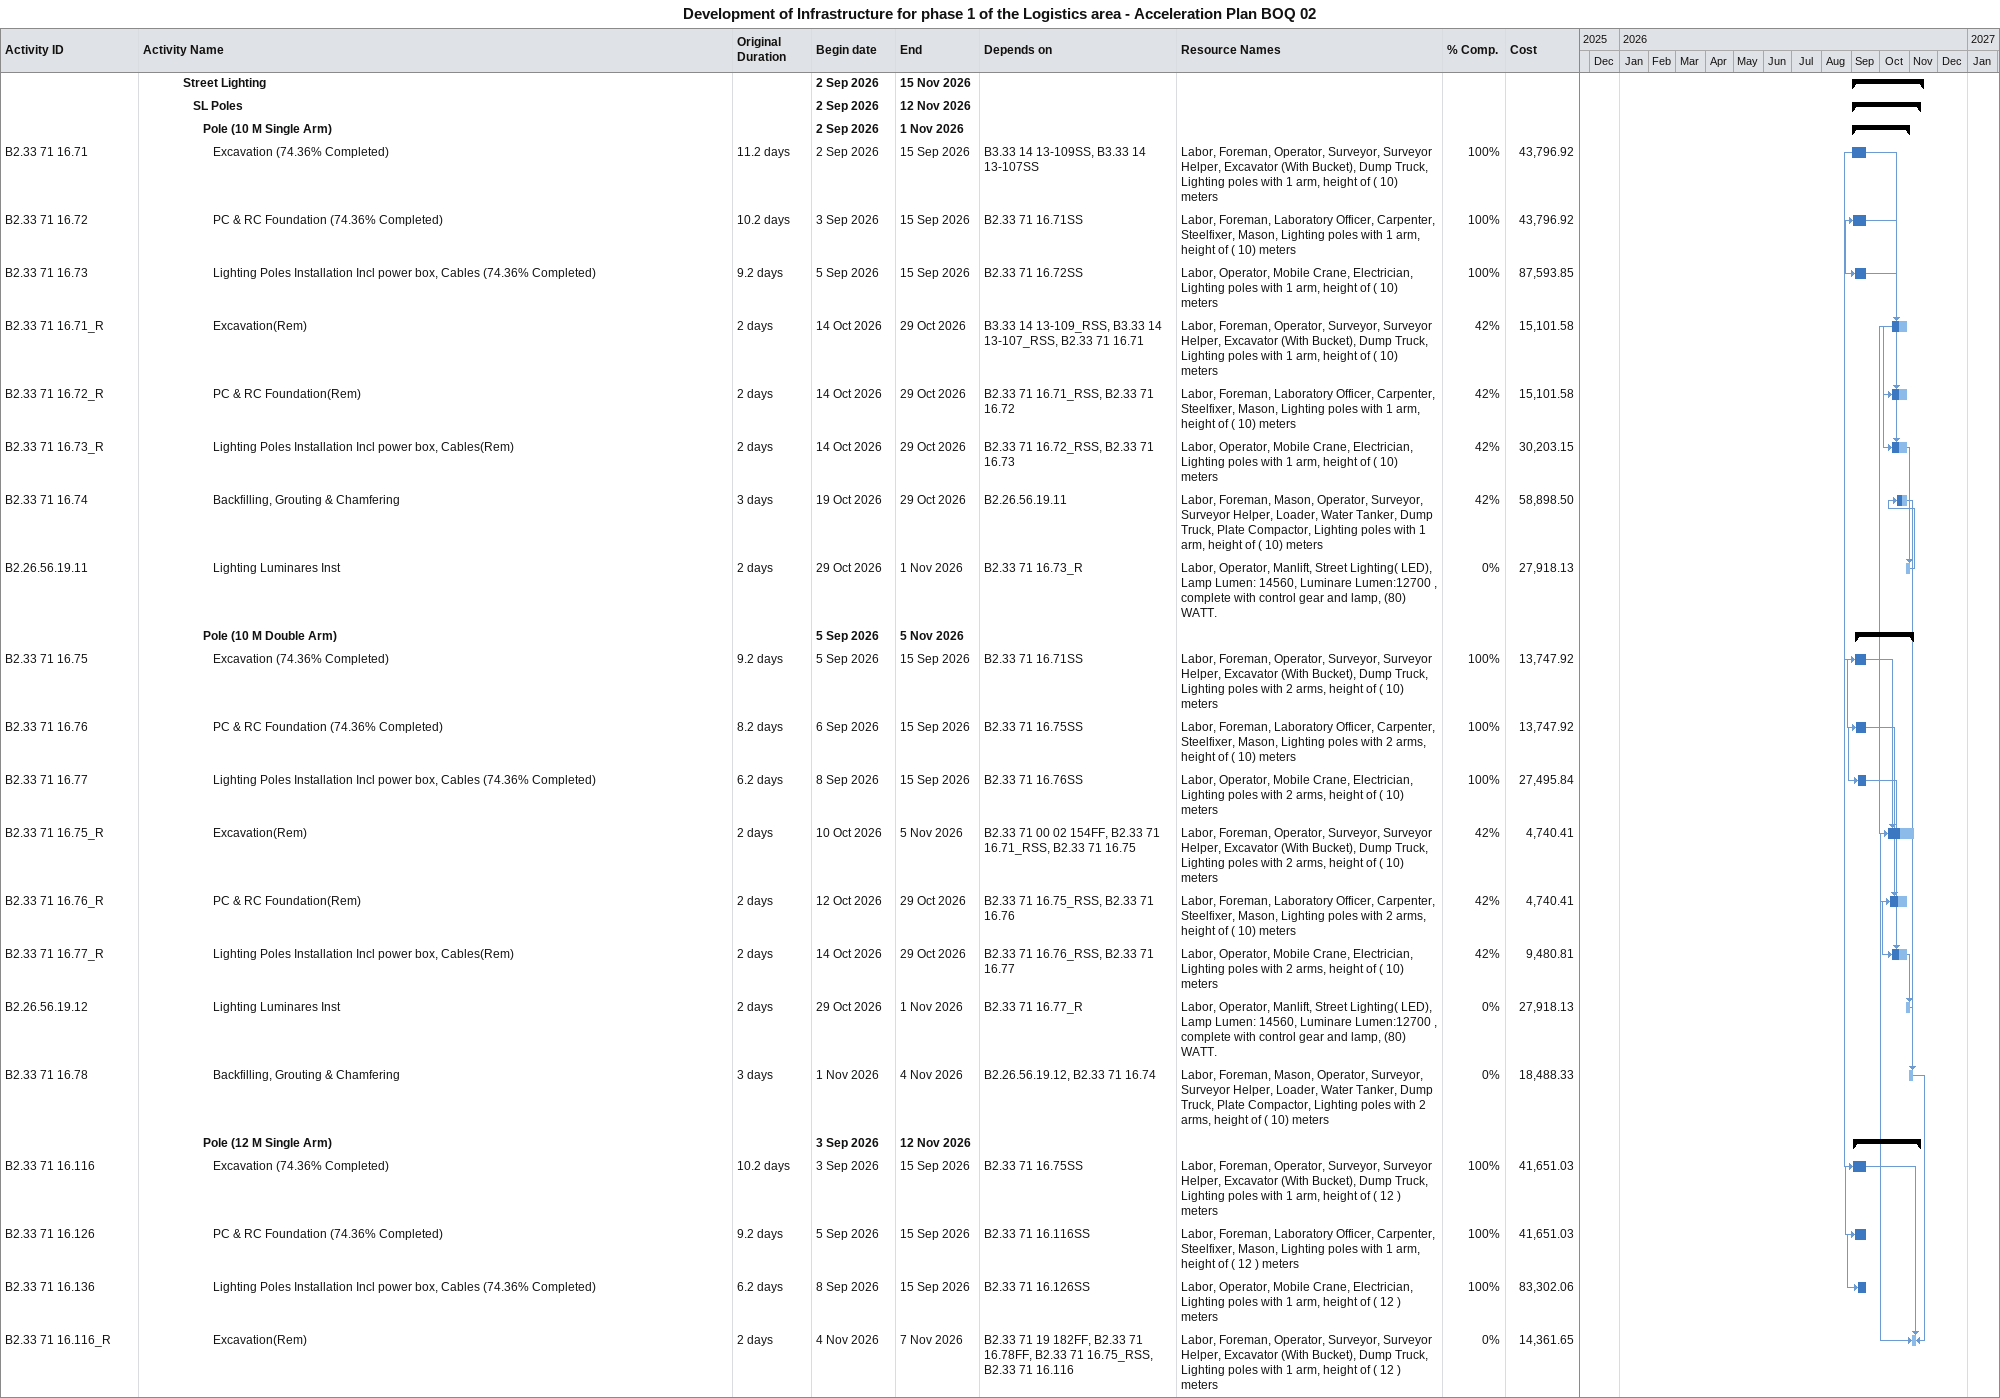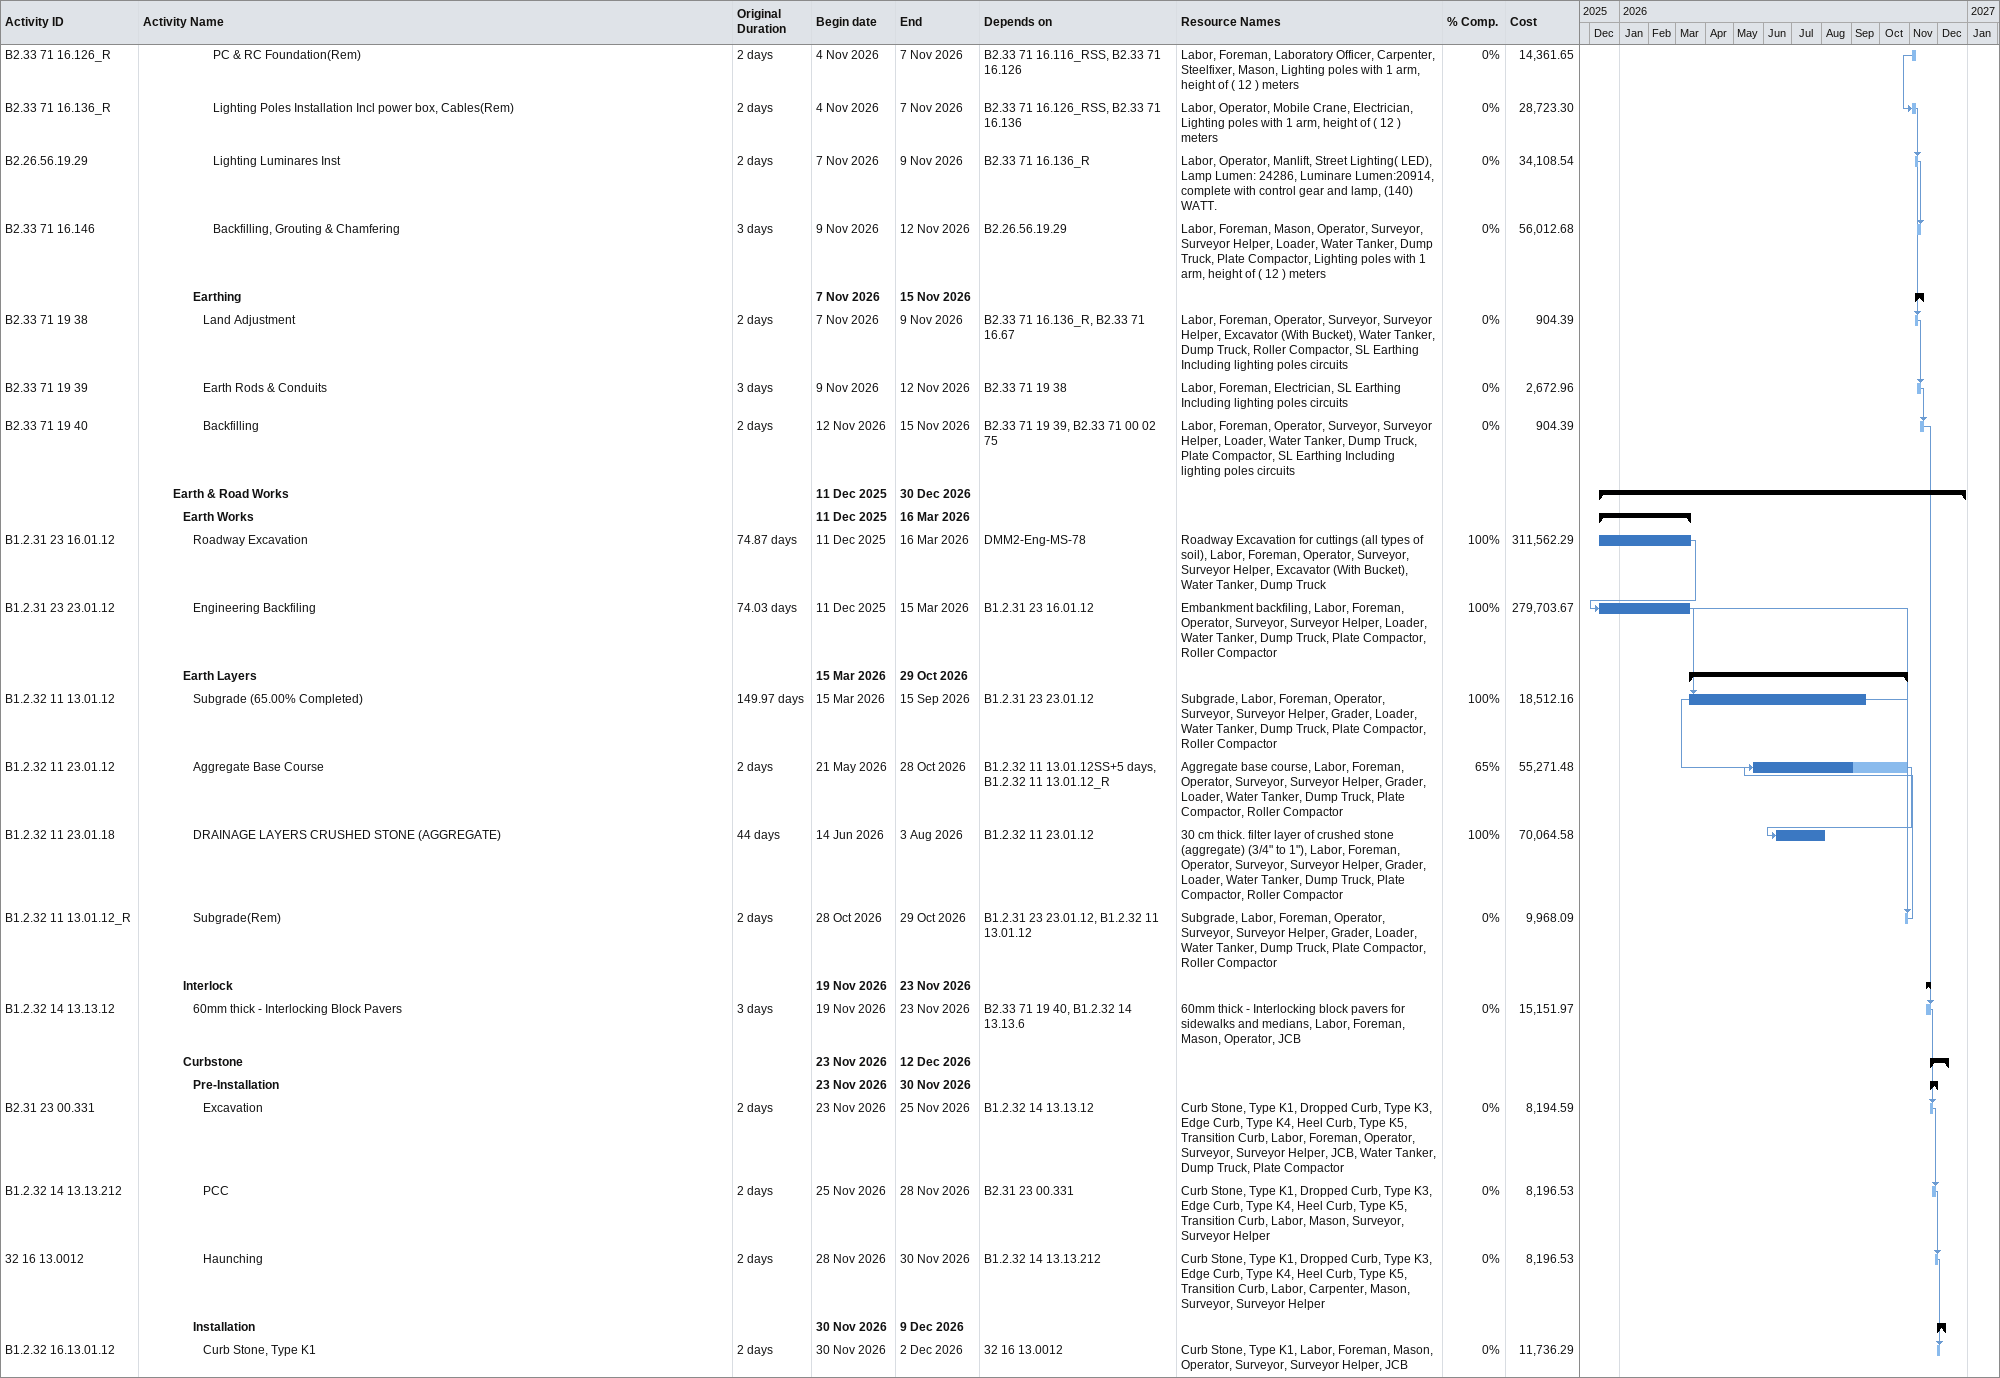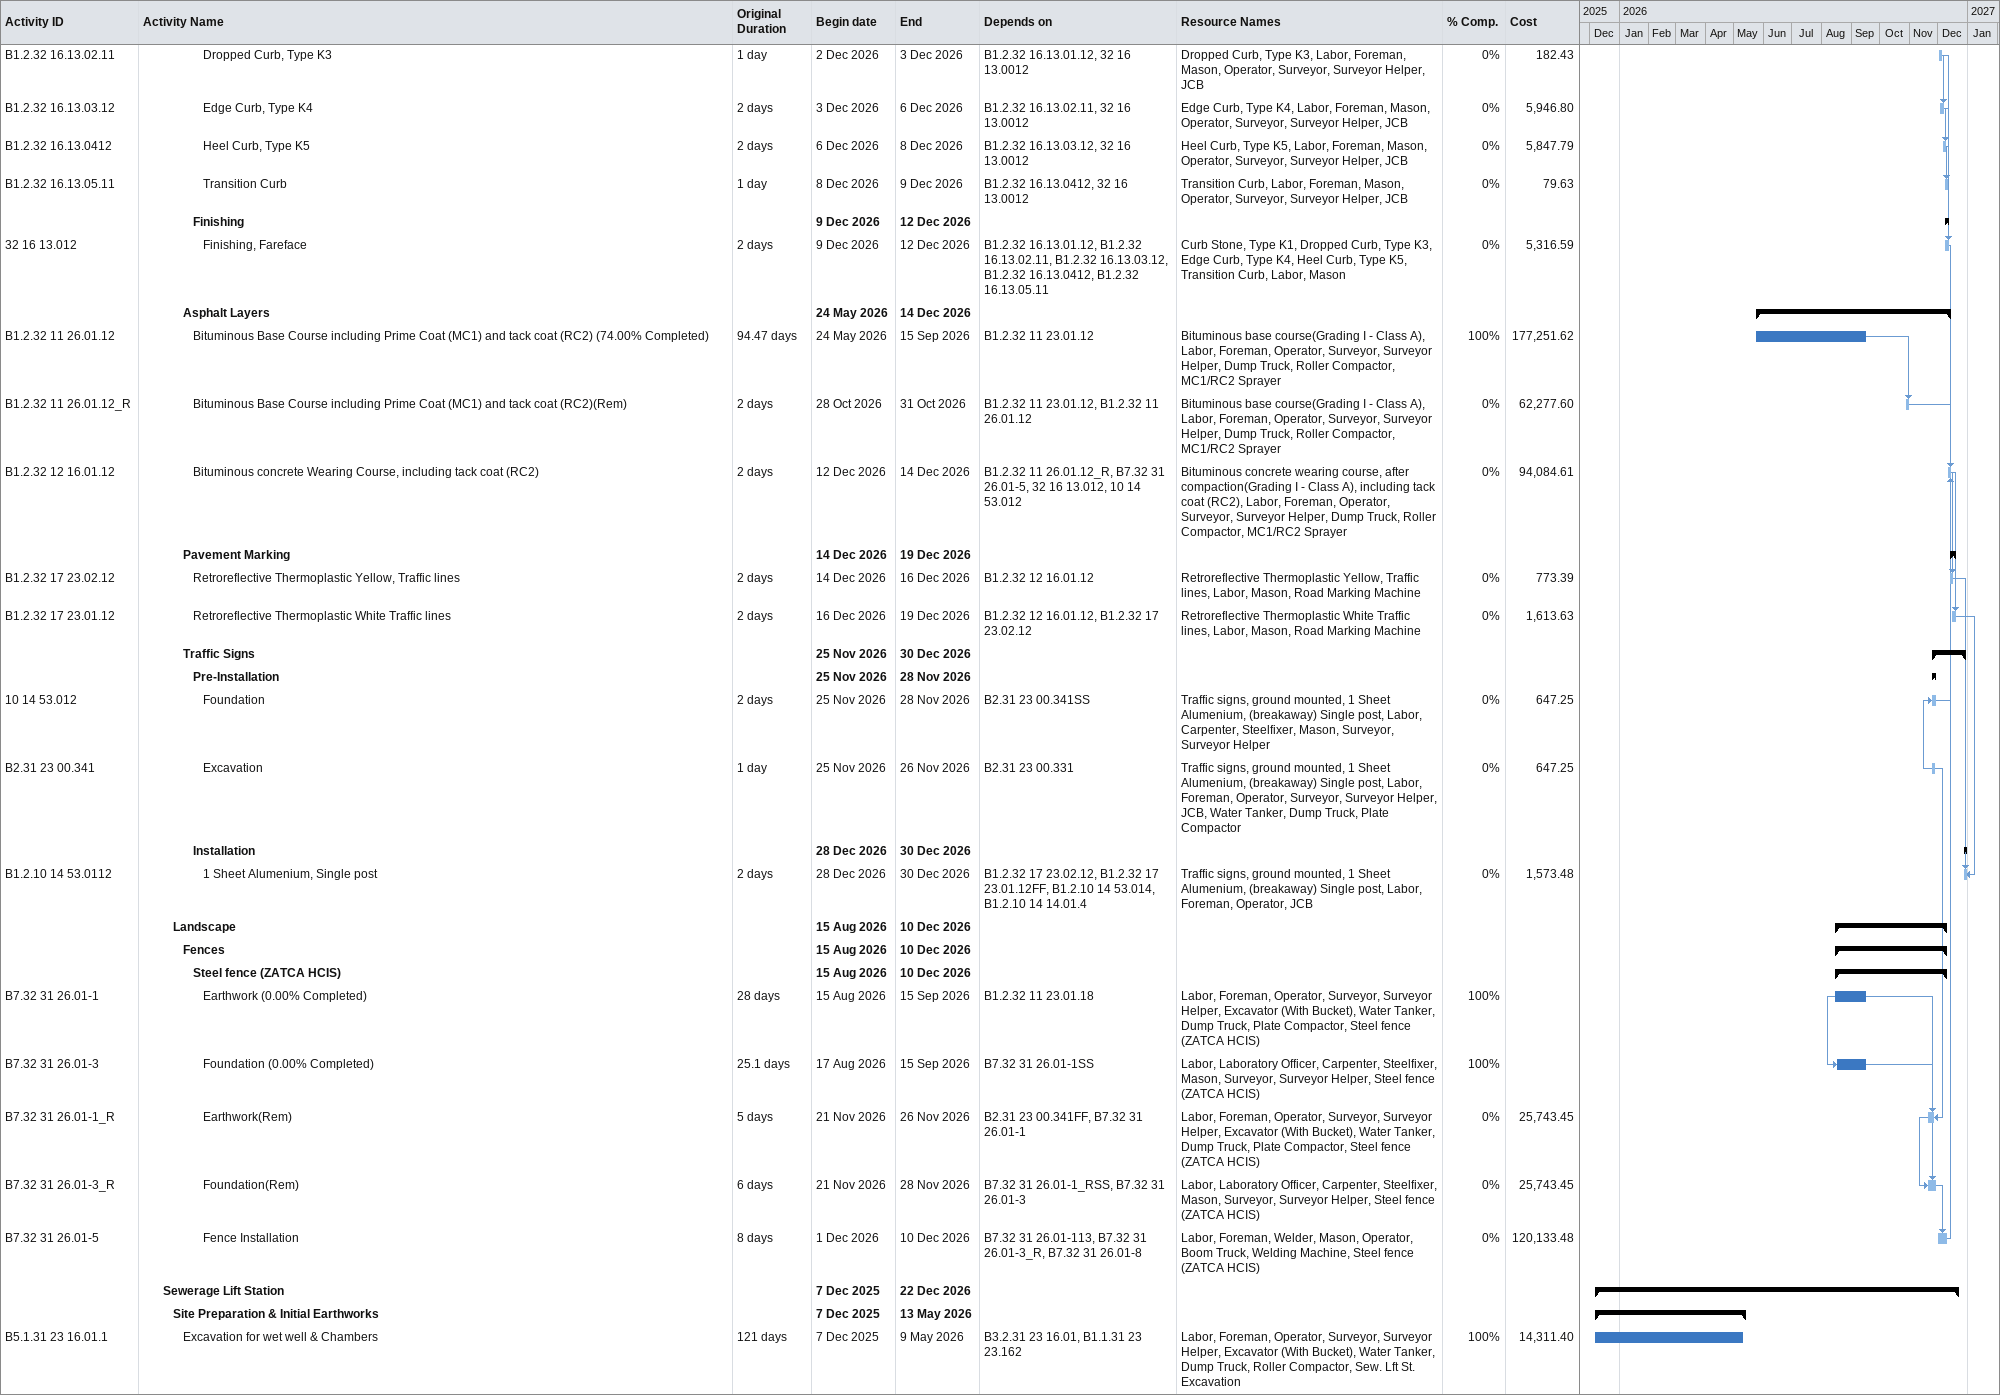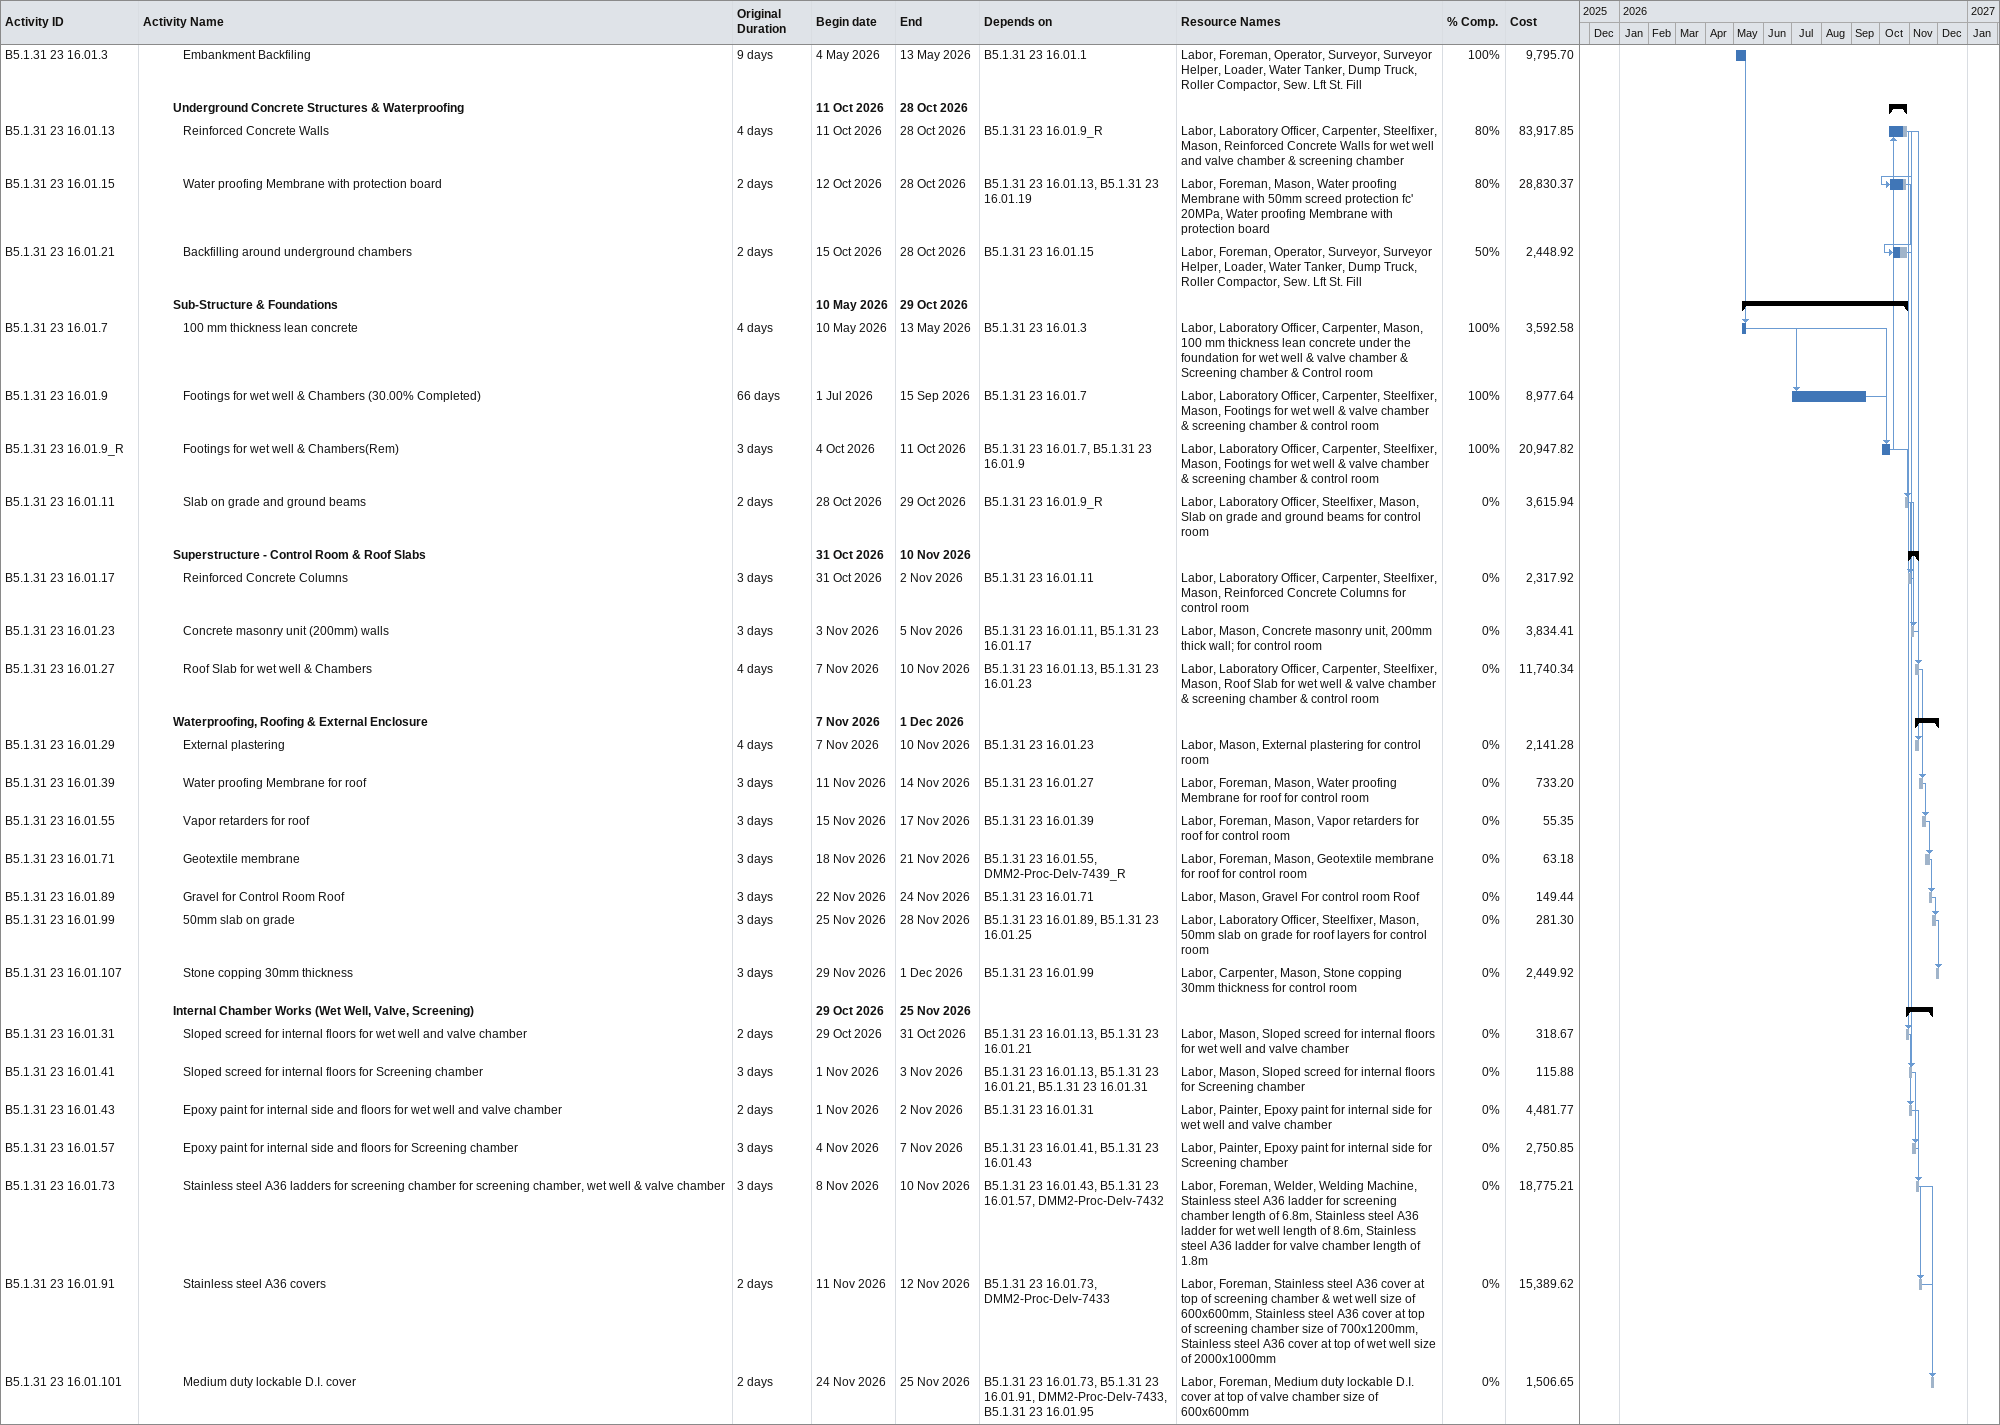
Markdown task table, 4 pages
Development of Infrastructure for phase 1 of the Logistics area - Acceleration Plan BOQ 02

| ID | Level | Task | Original duration | Start | Finish | Predecessors | Resources | % complete | Cost |
|---|---|---|---|---|---|---|---|---|---|
|  | 5 | **Street Lighting** |  | 2026-09-02 | 2026-11-15 |  |  |  |  |
|  | 6 | **SL Poles** |  | 2026-09-02 | 2026-11-12 |  |  |  |  |
|  | 7 | **Pole (10 M Single Arm)** |  | 2026-09-02 | 2026-11-01 |  |  |  |  |
| B2.33 71 16.71 | 8 | Excavation (74.36% Completed) | 11.2d | 2026-09-02 | 2026-09-15 | B3.33 14 13-109SS, B3.33 14 13-107SS | Labor, Foreman, Operator, Surveyor, Surveyor Helper, Excavator (With Bucket), Dump Truck, Lighting poles with 1 arm, height of ( 10) meters | 100 | 43796.92 |
| B2.33 71 16.72 | 8 | PC & RC Foundation (74.36% Completed) | 10.2d | 2026-09-03 | 2026-09-15 | B2.33 71 16.71SS | Labor, Foreman, Laboratory Officer, Carpenter, Steelfixer, Mason, Lighting poles with 1 arm, height of ( 10) meters | 100 | 43796.92 |
| B2.33 71 16.73 | 8 | Lighting Poles Installation Incl power box, Cables (74.36% Completed) | 9.2d | 2026-09-05 | 2026-09-15 | B2.33 71 16.72SS | Labor, Operator, Mobile Crane, Electrician, Lighting poles with 1 arm, height of ( 10) meters | 100 | 87593.85 |
| B2.33 71 16.71_R | 8 | Excavation(Rem) | 2d | 2026-10-14 | 2026-10-29 | B3.33 14 13-109_RSS, B3.33 14 13-107_RSS, B2.33 71 16.71 | Labor, Foreman, Operator, Surveyor, Surveyor Helper, Excavator (With Bucket), Dump Truck, Lighting poles with 1 arm, height of ( 10) meters | 42 | 15101.58 |
| B2.33 71 16.72_R | 8 | PC & RC Foundation(Rem) | 2d | 2026-10-14 | 2026-10-29 | B2.33 71 16.71_RSS, B2.33 71 16.72 | Labor, Foreman, Laboratory Officer, Carpenter, Steelfixer, Mason, Lighting poles with 1 arm, height of ( 10) meters | 42 | 15101.58 |
| B2.33 71 16.73_R | 8 | Lighting Poles Installation Incl power box, Cables(Rem) | 2d | 2026-10-14 | 2026-10-29 | B2.33 71 16.72_RSS, B2.33 71 16.73 | Labor, Operator, Mobile Crane, Electrician, Lighting poles with 1 arm, height of ( 10) meters | 42 | 30203.15 |
| B2.33 71 16.74 | 8 | Backfilling, Grouting & Chamfering | 3d | 2026-10-19 | 2026-10-29 | B2.26.56.19.11 | Labor, Foreman, Mason, Operator, Surveyor, Surveyor Helper, Loader, Water Tanker, Dump Truck, Plate Compactor, Lighting poles with 1 arm, height of ( 10) meters | 42 | 58898.50 |
| B2.26.56.19.11 | 8 | Lighting Luminares Inst | 2d | 2026-10-29 | 2026-11-01 | B2.33 71 16.73_R | Labor, Operator, Manlift, Street Lighting( LED), Lamp Lumen: 14560, Luminare Lumen:12700 , complete with control gear and lamp, (80) WATT. | 0 | 27918.13 |
|  | 7 | **Pole (10 M Double Arm)** |  | 2026-09-05 | 2026-11-05 |  |  |  |  |
| B2.33 71 16.75 | 8 | Excavation (74.36% Completed) | 9.2d | 2026-09-05 | 2026-09-15 | B2.33 71 16.71SS | Labor, Foreman, Operator, Surveyor, Surveyor Helper, Excavator (With Bucket), Dump Truck, Lighting poles with 2 arms, height of ( 10) meters | 100 | 13747.92 |
| B2.33 71 16.76 | 8 | PC & RC Foundation (74.36% Completed) | 8.2d | 2026-09-06 | 2026-09-15 | B2.33 71 16.75SS | Labor, Foreman, Laboratory Officer, Carpenter, Steelfixer, Mason, Lighting poles with 2 arms, height of ( 10) meters | 100 | 13747.92 |
| B2.33 71 16.77 | 8 | Lighting Poles Installation Incl power box, Cables (74.36% Completed) | 6.2d | 2026-09-08 | 2026-09-15 | B2.33 71 16.76SS | Labor, Operator, Mobile Crane, Electrician, Lighting poles with 2 arms, height of ( 10) meters | 100 | 27495.84 |
| B2.33 71 16.75_R | 8 | Excavation(Rem) | 2d | 2026-10-10 | 2026-11-05 | B2.33 71 00 02 154FF, B2.33 71 16.71_RSS, B2.33 71 16.75 | Labor, Foreman, Operator, Surveyor, Surveyor Helper, Excavator (With Bucket), Dump Truck, Lighting poles with 2 arms, height of ( 10) meters | 42 | 4740.41 |
| B2.33 71 16.76_R | 8 | PC & RC Foundation(Rem) | 2d | 2026-10-12 | 2026-10-29 | B2.33 71 16.75_RSS, B2.33 71 16.76 | Labor, Foreman, Laboratory Officer, Carpenter, Steelfixer, Mason, Lighting poles with 2 arms, height of ( 10) meters | 42 | 4740.41 |
| B2.33 71 16.77_R | 8 | Lighting Poles Installation Incl power box, Cables(Rem) | 2d | 2026-10-14 | 2026-10-29 | B2.33 71 16.76_RSS, B2.33 71 16.77 | Labor, Operator, Mobile Crane, Electrician, Lighting poles with 2 arms, height of ( 10) meters | 42 | 9480.81 |
| B2.26.56.19.12 | 8 | Lighting Luminares Inst | 2d | 2026-10-29 | 2026-11-01 | B2.33 71 16.77_R | Labor, Operator, Manlift, Street Lighting( LED), Lamp Lumen: 14560, Luminare Lumen:12700 , complete with control gear and lamp, (80) WATT. | 0 | 27918.13 |
| B2.33 71 16.78 | 8 | Backfilling, Grouting & Chamfering | 3d | 2026-11-01 | 2026-11-04 | B2.26.56.19.12, B2.33 71 16.74 | Labor, Foreman, Mason, Operator, Surveyor, Surveyor Helper, Loader, Water Tanker, Dump Truck, Plate Compactor, Lighting poles with 2 arms, height of ( 10) meters | 0 | 18488.33 |
|  | 7 | **Pole (12 M Single Arm)** |  | 2026-09-03 | 2026-11-12 |  |  |  |  |
| B2.33 71 16.116 | 8 | Excavation (74.36% Completed) | 10.2d | 2026-09-03 | 2026-09-15 | B2.33 71 16.75SS | Labor, Foreman, Operator, Surveyor, Surveyor Helper, Excavator (With Bucket), Dump Truck, Lighting poles with 1 arm, height of ( 12 ) meters | 100 | 41651.03 |
| B2.33 71 16.126 | 8 | PC & RC Foundation (74.36% Completed) | 9.2d | 2026-09-05 | 2026-09-15 | B2.33 71 16.116SS | Labor, Foreman, Laboratory Officer, Carpenter, Steelfixer, Mason, Lighting poles with 1 arm, height of ( 12 ) meters | 100 | 41651.03 |
| B2.33 71 16.136 | 8 | Lighting Poles Installation Incl power box, Cables (74.36% Completed) | 6.2d | 2026-09-08 | 2026-09-15 | B2.33 71 16.126SS | Labor, Operator, Mobile Crane, Electrician, Lighting poles with 1 arm, height of ( 12 ) meters | 100 | 83302.06 |
| B2.33 71 16.116_R | 8 | Excavation(Rem) | 2d | 2026-11-04 | 2026-11-07 | B2.33 71 19 182FF, B2.33 71 16.78FF, B2.33 71 16.75_RSS, B2.33 71 16.116 | Labor, Foreman, Operator, Surveyor, Surveyor Helper, Excavator (With Bucket), Dump Truck, Lighting poles with 1 arm, height of ( 12 ) meters | 0 | 14361.65 |
| B2.33 71 16.126_R | 8 | PC & RC Foundation(Rem) | 2d | 2026-11-04 | 2026-11-07 | B2.33 71 16.116_RSS, B2.33 71 16.126 | Labor, Foreman, Laboratory Officer, Carpenter, Steelfixer, Mason, Lighting poles with 1 arm, height of ( 12 ) meters | 0 | 14361.65 |
| B2.33 71 16.136_R | 8 | Lighting Poles Installation Incl power box, Cables(Rem) | 2d | 2026-11-04 | 2026-11-07 | B2.33 71 16.126_RSS, B2.33 71 16.136 | Labor, Operator, Mobile Crane, Electrician, Lighting poles with 1 arm, height of ( 12 ) meters | 0 | 28723.30 |
| B2.26.56.19.29 | 8 | Lighting Luminares Inst | 2d | 2026-11-07 | 2026-11-09 | B2.33 71 16.136_R | Labor, Operator, Manlift, Street Lighting( LED), Lamp Lumen: 24286, Luminare Lumen:20914, complete with control gear and lamp, (140) WATT. | 0 | 34108.54 |
| B2.33 71 16.146 | 8 | Backfilling, Grouting & Chamfering | 3d | 2026-11-09 | 2026-11-12 | B2.26.56.19.29 | Labor, Foreman, Mason, Operator, Surveyor, Surveyor Helper, Loader, Water Tanker, Dump Truck, Plate Compactor, Lighting poles with 1 arm, height of ( 12 ) meters | 0 | 56012.68 |
|  | 6 | **Earthing** |  | 2026-11-07 | 2026-11-15 |  |  |  |  |
| B2.33 71 19 38 | 7 | Land Adjustment | 2d | 2026-11-07 | 2026-11-09 | B2.33 71 16.136_R, B2.33 71 16.67 | Labor, Foreman, Operator, Surveyor, Surveyor Helper, Excavator (With Bucket), Water Tanker, Dump Truck, Roller Compactor, SL Earthing Including lighting poles circuits | 0 | 904.39 |
| B2.33 71 19 39 | 7 | Earth Rods & Conduits | 3d | 2026-11-09 | 2026-11-12 | B2.33 71 19 38 | Labor, Foreman, Electrician, SL Earthing Including lighting poles circuits | 0 | 2672.96 |
| B2.33 71 19 40 | 7 | Backfilling | 2d | 2026-11-12 | 2026-11-15 | B2.33 71 19 39, B2.33 71 00 02 75 | Labor, Foreman, Operator, Surveyor, Surveyor Helper, Loader, Water Tanker, Dump Truck, Plate Compactor, SL Earthing Including lighting poles circuits | 0 | 904.39 |
|  | 4 | **Earth & Road Works** |  | 2025-12-11 | 2026-12-30 |  |  |  |  |
|  | 5 | **Earth Works** |  | 2025-12-11 | 2026-03-16 |  |  |  |  |
| B1.2.31 23 16.01.12 | 6 | Roadway Excavation | 74.87d | 2025-12-11 | 2026-03-16 | DMM2-Eng-MS-78 | Roadway Excavation for cuttings (all types of soil), Labor, Foreman, Operator, Surveyor, Surveyor Helper, Excavator (With Bucket), Water Tanker, Dump Truck | 100 | 311562.29 |
| B1.2.31 23 23.01.12 | 6 | Engineering Backfiling | 74.03d | 2025-12-11 | 2026-03-15 | B1.2.31 23 16.01.12 | Embankment backfiling, Labor, Foreman, Operator, Surveyor, Surveyor Helper, Loader, Water Tanker, Dump Truck, Plate Compactor, Roller Compactor | 100 | 279703.67 |
|  | 5 | **Earth Layers** |  | 2026-03-15 | 2026-10-29 |  |  |  |  |
| B1.2.32 11 13.01.12 | 6 | Subgrade (65.00% Completed) | 149.97d | 2026-03-15 | 2026-09-15 | B1.2.31 23 23.01.12 | Subgrade, Labor, Foreman, Operator, Surveyor, Surveyor Helper, Grader, Loader, Water Tanker, Dump Truck, Plate Compactor, Roller Compactor | 100 | 18512.16 |
| B1.2.32 11 23.01.12 | 6 | Aggregate Base Course | 2d | 2026-05-21 | 2026-10-28 | B1.2.32 11 13.01.12SS+5d, B1.2.32 11 13.01.12_R | Aggregate base course, Labor, Foreman, Operator, Surveyor, Surveyor Helper, Grader, Loader, Water Tanker, Dump Truck, Plate Compactor, Roller Compactor | 65 | 55271.48 |
| B1.2.32 11 23.01.18 | 6 | DRAINAGE LAYERS CRUSHED STONE (AGGREGATE) | 44d | 2026-06-14 | 2026-08-03 | B1.2.32 11 23.01.12 | 30 cm thick. filter layer of crushed stone (aggregate) (3/4" to 1"), Labor, Foreman, Operator, Surveyor, Surveyor Helper, Grader, Loader, Water Tanker, Dump Truck, Plate Compactor, Roller Compactor | 100 | 70064.58 |
| B1.2.32 11 13.01.12_R | 6 | Subgrade(Rem) | 2d | 2026-10-28 | 2026-10-29 | B1.2.31 23 23.01.12, B1.2.32 11 13.01.12 | Subgrade, Labor, Foreman, Operator, Surveyor, Surveyor Helper, Grader, Loader, Water Tanker, Dump Truck, Plate Compactor, Roller Compactor | 0 | 9968.09 |
|  | 5 | **Interlock** |  | 2026-11-19 | 2026-11-23 |  |  |  |  |
| B1.2.32 14 13.13.12 | 6 | 60mm thick - Interlocking Block Pavers | 3d | 2026-11-19 | 2026-11-23 | B2.33 71 19 40, B1.2.32 14 13.13.6 | 60mm thick - Interlocking block pavers for sidewalks and medians, Labor, Foreman, Mason, Operator, JCB | 0 | 15151.97 |
|  | 5 | **Curbstone** |  | 2026-11-23 | 2026-12-12 |  |  |  |  |
|  | 6 | **Pre-Installation** |  | 2026-11-23 | 2026-11-30 |  |  |  |  |
| B2.31 23 00.331 | 7 | Excavation | 2d | 2026-11-23 | 2026-11-25 | B1.2.32 14 13.13.12 | Curb Stone, Type K1, Dropped Curb, Type K3, Edge Curb, Type K4, Heel Curb, Type K5, Transition Curb, Labor, Foreman, Operator, Surveyor, Surveyor Helper, JCB, Water Tanker, Dump Truck, Plate Compactor | 0 | 8194.59 |
| B1.2.32 14 13.13.212 | 7 | PCC | 2d | 2026-11-25 | 2026-11-28 | B2.31 23 00.331 | Curb Stone, Type K1, Dropped Curb, Type K3, Edge Curb, Type K4, Heel Curb, Type K5, Transition Curb, Labor, Mason, Surveyor, Surveyor Helper | 0 | 8196.53 |
| 32 16 13.0012 | 7 | Haunching | 2d | 2026-11-28 | 2026-11-30 | B1.2.32 14 13.13.212 | Curb Stone, Type K1, Dropped Curb, Type K3, Edge Curb, Type K4, Heel Curb, Type K5, Transition Curb, Labor, Carpenter, Mason, Surveyor, Surveyor Helper | 0 | 8196.53 |
|  | 6 | **Installation** |  | 2026-11-30 | 2026-12-09 |  |  |  |  |
| B1.2.32 16.13.01.12 | 7 | Curb Stone, Type K1 | 2d | 2026-11-30 | 2026-12-02 | 32 16 13.0012 | Curb Stone, Type K1, Labor, Foreman, Mason, Operator, Surveyor, Surveyor Helper, JCB | 0 | 11736.29 |
| B1.2.32 16.13.02.11 | 7 | Dropped Curb, Type K3 | 1d | 2026-12-02 | 2026-12-03 | B1.2.32 16.13.01.12, 32 16 13.0012 | Dropped Curb, Type K3, Labor, Foreman, Mason, Operator, Surveyor, Surveyor Helper, JCB | 0 | 182.43 |
| B1.2.32 16.13.03.12 | 7 | Edge Curb, Type K4 | 2d | 2026-12-03 | 2026-12-06 | B1.2.32 16.13.02.11, 32 16 13.0012 | Edge Curb, Type K4, Labor, Foreman, Mason, Operator, Surveyor, Surveyor Helper, JCB | 0 | 5946.80 |
| B1.2.32 16.13.0412 | 7 | Heel Curb, Type K5 | 2d | 2026-12-06 | 2026-12-08 | B1.2.32 16.13.03.12, 32 16 13.0012 | Heel Curb, Type K5, Labor, Foreman, Mason, Operator, Surveyor, Surveyor Helper, JCB | 0 | 5847.79 |
| B1.2.32 16.13.05.11 | 7 | Transition Curb | 1d | 2026-12-08 | 2026-12-09 | B1.2.32 16.13.0412, 32 16 13.0012 | Transition Curb, Labor, Foreman, Mason, Operator, Surveyor, Surveyor Helper, JCB | 0 | 79.63 |
|  | 6 | **Finishing** |  | 2026-12-09 | 2026-12-12 |  |  |  |  |
| 32 16 13.012 | 7 | Finishing, Fareface | 2d | 2026-12-09 | 2026-12-12 | B1.2.32 16.13.01.12, B1.2.32 16.13.02.11, B1.2.32 16.13.03.12, B1.2.32 16.13.0412, B1.2.32 16.13.05.11 | Curb Stone, Type K1, Dropped Curb, Type K3, Edge Curb, Type K4, Heel Curb, Type K5, Transition Curb, Labor, Mason | 0 | 5316.59 |
|  | 5 | **Asphalt Layers** |  | 2026-05-24 | 2026-12-14 |  |  |  |  |
| B1.2.32 11 26.01.12 | 6 | Bituminous Base Course including Prime Coat (MC1) and tack coat (RC2) (74.00% Completed) | 94.47d | 2026-05-24 | 2026-09-15 | B1.2.32 11 23.01.12 | Bituminous base course(Grading I - Class A), Labor, Foreman, Operator, Surveyor, Surveyor Helper, Dump Truck, Roller Compactor, MC1/RC2 Sprayer | 100 | 177251.62 |
| B1.2.32 11 26.01.12_R | 6 | Bituminous Base Course including Prime Coat (MC1) and tack coat (RC2)(Rem) | 2d | 2026-10-28 | 2026-10-31 | B1.2.32 11 23.01.12, B1.2.32 11 26.01.12 | Bituminous base course(Grading I - Class A), Labor, Foreman, Operator, Surveyor, Surveyor Helper, Dump Truck, Roller Compactor, MC1/RC2 Sprayer | 0 | 62277.60 |
| B1.2.32 12 16.01.12 | 6 | Bituminous concrete Wearing Course, including tack coat (RC2) | 2d | 2026-12-12 | 2026-12-14 | B1.2.32 11 26.01.12_R, B7.32 31 26.01-5, 32 16 13.012, 10 14 53.012 | Bituminous concrete wearing course, after compaction(Grading I - Class A), including tack coat (RC2), Labor, Foreman, Operator, Surveyor, Surveyor Helper, Dump Truck, Roller Compactor, MC1/RC2 Sprayer | 0 | 94084.61 |
|  | 5 | **Pavement Marking** |  | 2026-12-14 | 2026-12-19 |  |  |  |  |
| B1.2.32 17 23.02.12 | 6 | Retroreflective Thermoplastic Yellow, Traffic lines | 2d | 2026-12-14 | 2026-12-16 | B1.2.32 12 16.01.12 | Retroreflective Thermoplastic Yellow, Traffic lines, Labor, Mason, Road Marking Machine | 0 | 773.39 |
| B1.2.32 17 23.01.12 | 6 | Retroreflective Thermoplastic White Traffic lines | 2d | 2026-12-16 | 2026-12-19 | B1.2.32 12 16.01.12, B1.2.32 17 23.02.12 | Retroreflective Thermoplastic White Traffic lines, Labor, Mason, Road Marking Machine | 0 | 1613.63 |
|  | 5 | **Traffic Signs** |  | 2026-11-25 | 2026-12-30 |  |  |  |  |
|  | 6 | **Pre-Installation** |  | 2026-11-25 | 2026-11-28 |  |  |  |  |
| 10 14 53.012 | 7 | Foundation | 2d | 2026-11-25 | 2026-11-28 | B2.31 23 00.341SS | Traffic signs, ground mounted, 1 Sheet Alumenium, (breakaway) Single post, Labor, Carpenter, Steelfixer, Mason, Surveyor, Surveyor Helper | 0 | 647.25 |
| B2.31 23 00.341 | 7 | Excavation | 1d | 2026-11-25 | 2026-11-26 | B2.31 23 00.331 | Traffic signs, ground mounted, 1 Sheet Alumenium, (breakaway) Single post, Labor, Foreman, Operator, Surveyor, Surveyor Helper, JCB, Water Tanker, Dump Truck, Plate Compactor | 0 | 647.25 |
|  | 6 | **Installation** |  | 2026-12-28 | 2026-12-30 |  |  |  |  |
| B1.2.10 14 53.0112 | 7 | 1 Sheet Alumenium, Single post | 2d | 2026-12-28 | 2026-12-30 | B1.2.32 17 23.02.12, B1.2.32 17 23.01.12FF, B1.2.10 14 53.014, B1.2.10 14 14.01.4 | Traffic signs, ground mounted, 1 Sheet Alumenium, (breakaway) Single post, Labor, Foreman, Operator, JCB | 0 | 1573.48 |
|  | 4 | **Landscape** |  | 2026-08-15 | 2026-12-10 |  |  |  |  |
|  | 5 | **Fences** |  | 2026-08-15 | 2026-12-10 |  |  |  |  |
|  | 6 | **Steel fence (ZATCA HCIS)** |  | 2026-08-15 | 2026-12-10 |  |  |  |  |
| B7.32 31 26.01-1 | 7 | Earthwork (0.00% Completed) | 28d | 2026-08-15 | 2026-09-15 | B1.2.32 11 23.01.18 | Labor, Foreman, Operator, Surveyor, Surveyor Helper, Excavator (With Bucket), Water Tanker, Dump Truck, Plate Compactor, Steel fence (ZATCA HCIS) | 100 |  |
| B7.32 31 26.01-3 | 7 | Foundation (0.00% Completed) | 25.1d | 2026-08-17 | 2026-09-15 | B7.32 31 26.01-1SS | Labor, Laboratory Officer, Carpenter, Steelfixer, Mason, Surveyor, Surveyor Helper, Steel fence (ZATCA HCIS) | 100 |  |
| B7.32 31 26.01-1_R | 7 | Earthwork(Rem) | 5d | 2026-11-21 | 2026-11-26 | B2.31 23 00.341FF, B7.32 31 26.01-1 | Labor, Foreman, Operator, Surveyor, Surveyor Helper, Excavator (With Bucket), Water Tanker, Dump Truck, Plate Compactor, Steel fence (ZATCA HCIS) | 0 | 25743.45 |
| B7.32 31 26.01-3_R | 7 | Foundation(Rem) | 6d | 2026-11-21 | 2026-11-28 | B7.32 31 26.01-1_RSS, B7.32 31 26.01-3 | Labor, Laboratory Officer, Carpenter, Steelfixer, Mason, Surveyor, Surveyor Helper, Steel fence (ZATCA HCIS) | 0 | 25743.45 |
| B7.32 31 26.01-5 | 7 | Fence Installation | 8d | 2026-12-01 | 2026-12-10 | B7.32 31 26.01-113, B7.32 31 26.01-3_R, B7.32 31 26.01-8 | Labor, Foreman, Welder, Mason, Operator, Boom Truck, Welding Machine, Steel fence (ZATCA HCIS) | 0 | 120133.48 |
|  | 3 | **Sewerage Lift Station** |  | 2025-12-07 | 2026-12-22 |  |  |  |  |
|  | 4 | **Site Preparation & Initial Earthworks** |  | 2025-12-07 | 2026-05-13 |  |  |  |  |
| B5.1.31 23 16.01.1 | 5 | Excavation for wet well & Chambers | 121d | 2025-12-07 | 2026-05-09 | B3.2.31 23 16.01, B1.1.31 23 23.162 | Labor, Foreman, Operator, Surveyor, Surveyor Helper, Excavator (With Bucket), Water Tanker, Dump Truck, Roller Compactor, Sew. Lft St. Excavation | 100 | 14311.40 |
| B5.1.31 23 16.01.3 | 5 | Embankment Backfiling | 9d | 2026-05-04 | 2026-05-13 | B5.1.31 23 16.01.1 | Labor, Foreman, Operator, Surveyor, Surveyor Helper, Loader, Water Tanker, Dump Truck, Roller Compactor, Sew. Lft St. Fill | 100 | 9795.70 |
|  | 4 | **Underground Concrete Structures & Waterproofing** |  | 2026-10-11 | 2026-10-28 |  |  |  |  |
| B5.1.31 23 16.01.13 | 5 | Reinforced Concrete Walls | 4d | 2026-10-11 | 2026-10-28 | B5.1.31 23 16.01.9_R | Labor, Laboratory Officer, Carpenter, Steelfixer, Mason, Reinforced Concrete Walls for wet well and valve chamber & screening chamber | 80 | 83917.85 |
| B5.1.31 23 16.01.15 | 5 | Water proofing Membrane with protection board | 2d | 2026-10-12 | 2026-10-28 | B5.1.31 23 16.01.13, B5.1.31 23 16.01.19 | Labor, Foreman, Mason, Water proofing Membrane with 50mm screed protection fc' 20MPa, Water proofing Membrane with protection board | 80 | 28830.37 |
| B5.1.31 23 16.01.21 | 5 | Backfilling around underground chambers | 2d | 2026-10-15 | 2026-10-28 | B5.1.31 23 16.01.15 | Labor, Foreman, Operator, Surveyor, Surveyor Helper, Loader, Water Tanker, Dump Truck, Roller Compactor, Sew. Lft St. Fill | 50 | 2448.92 |
|  | 4 | **Sub-Structure & Foundations** |  | 2026-05-10 | 2026-10-29 |  |  |  |  |
| B5.1.31 23 16.01.7 | 5 | 100 mm thickness lean concrete | 4d | 2026-05-10 | 2026-05-13 | B5.1.31 23 16.01.3 | Labor, Laboratory Officer, Carpenter, Mason, 100 mm thickness lean concrete under the foundation for wet well & valve chamber & Screening chamber & Control room | 100 | 3592.58 |
| B5.1.31 23 16.01.9 | 5 | Footings for wet well & Chambers (30.00% Completed) | 66d | 2026-07-01 | 2026-09-15 | B5.1.31 23 16.01.7 | Labor, Laboratory Officer, Carpenter, Steelfixer, Mason, Footings for wet well & valve chamber & screening chamber & control room | 100 | 8977.64 |
| B5.1.31 23 16.01.9_R | 5 | Footings for wet well & Chambers(Rem) | 3d | 2026-10-04 | 2026-10-11 | B5.1.31 23 16.01.7, B5.1.31 23 16.01.9 | Labor, Laboratory Officer, Carpenter, Steelfixer, Mason, Footings for wet well & valve chamber & screening chamber & control room | 100 | 20947.82 |
| B5.1.31 23 16.01.11 | 5 | Slab on grade and ground beams | 2d | 2026-10-28 | 2026-10-29 | B5.1.31 23 16.01.9_R | Labor, Laboratory Officer, Steelfixer, Mason, Slab on grade and ground beams for control room | 0 | 3615.94 |
|  | 4 | **Superstructure - Control Room & Roof Slabs** |  | 2026-10-31 | 2026-11-10 |  |  |  |  |
| B5.1.31 23 16.01.17 | 5 | Reinforced Concrete Columns | 3d | 2026-10-31 | 2026-11-02 | B5.1.31 23 16.01.11 | Labor, Laboratory Officer, Carpenter, Steelfixer, Mason, Reinforced Concrete Columns for control room | 0 | 2317.92 |
| B5.1.31 23 16.01.23 | 5 | Concrete masonry unit (200mm) walls | 3d | 2026-11-03 | 2026-11-05 | B5.1.31 23 16.01.11, B5.1.31 23 16.01.17 | Labor, Mason, Concrete masonry unit, 200mm thick wall; for control room | 0 | 3834.41 |
| B5.1.31 23 16.01.27 | 5 | Roof Slab for wet well & Chambers | 4d | 2026-11-07 | 2026-11-10 | B5.1.31 23 16.01.13, B5.1.31 23 16.01.23 | Labor, Laboratory Officer, Carpenter, Steelfixer, Mason, Roof Slab for wet well & valve chamber & screening chamber & control room | 0 | 11740.34 |
|  | 4 | **Waterproofing, Roofing & External Enclosure** |  | 2026-11-07 | 2026-12-01 |  |  |  |  |
| B5.1.31 23 16.01.29 | 5 | External plastering | 4d | 2026-11-07 | 2026-11-10 | B5.1.31 23 16.01.23 | Labor, Mason, External plastering for control room | 0 | 2141.28 |
| B5.1.31 23 16.01.39 | 5 | Water proofing Membrane for roof | 3d | 2026-11-11 | 2026-11-14 | B5.1.31 23 16.01.27 | Labor, Foreman, Mason, Water proofing Membrane for roof for control room | 0 | 733.20 |
| B5.1.31 23 16.01.55 | 5 | Vapor retarders for roof | 3d | 2026-11-15 | 2026-11-17 | B5.1.31 23 16.01.39 | Labor, Foreman, Mason, Vapor retarders for roof for control room | 0 | 55.35 |
| B5.1.31 23 16.01.71 | 5 | Geotextile membrane | 3d | 2026-11-18 | 2026-11-21 | B5.1.31 23 16.01.55, DMM2-Proc-Delv-7439_R | Labor, Foreman, Mason, Geotextile membrane for roof for control room | 0 | 63.18 |
| B5.1.31 23 16.01.89 | 5 | Gravel for Control Room Roof | 3d | 2026-11-22 | 2026-11-24 | B5.1.31 23 16.01.71 | Labor, Mason, Gravel For control room Roof | 0 | 149.44 |
| B5.1.31 23 16.01.99 | 5 | 50mm slab on grade | 3d | 2026-11-25 | 2026-11-28 | B5.1.31 23 16.01.89, B5.1.31 23 16.01.25 | Labor, Laboratory Officer, Steelfixer, Mason, 50mm slab on grade for roof layers for control room | 0 | 281.30 |
| B5.1.31 23 16.01.107 | 5 | Stone copping 30mm thickness | 3d | 2026-11-29 | 2026-12-01 | B5.1.31 23 16.01.99 | Labor, Carpenter, Mason, Stone copping 30mm thickness for control room | 0 | 2449.92 |
|  | 4 | **Internal Chamber Works (Wet Well, Valve, Screening)** |  | 2026-10-29 | 2026-11-25 |  |  |  |  |
| B5.1.31 23 16.01.31 | 5 | Sloped screed for internal floors for wet well and valve chamber | 2d | 2026-10-29 | 2026-10-31 | B5.1.31 23 16.01.13, B5.1.31 23 16.01.21 | Labor, Mason, Sloped screed for internal floors for wet well and valve chamber | 0 | 318.67 |
| B5.1.31 23 16.01.41 | 5 | Sloped screed for internal floors for Screening chamber | 3d | 2026-11-01 | 2026-11-03 | B5.1.31 23 16.01.13, B5.1.31 23 16.01.21, B5.1.31 23 16.01.31 | Labor, Mason, Sloped screed for internal floors for Screening chamber | 0 | 115.88 |
| B5.1.31 23 16.01.43 | 5 | Epoxy paint for internal side and floors for wet well and valve chamber | 2d | 2026-11-01 | 2026-11-02 | B5.1.31 23 16.01.31 | Labor, Painter, Epoxy paint for internal side for wet well and valve chamber | 0 | 4481.77 |
| B5.1.31 23 16.01.57 | 5 | Epoxy paint for internal side and floors for Screening chamber | 3d | 2026-11-04 | 2026-11-07 | B5.1.31 23 16.01.41, B5.1.31 23 16.01.43 | Labor, Painter, Epoxy paint for internal side for Screening chamber | 0 | 2750.85 |
| B5.1.31 23 16.01.73 | 5 | Stainless steel A36 ladders for screening chamber for screening chamber, wet well & valve chamber | 3d | 2026-11-08 | 2026-11-10 | B5.1.31 23 16.01.43, B5.1.31 23 16.01.57, DMM2-Proc-Delv-7432 | Labor, Foreman, Welder, Welding Machine, Stainless steel A36 ladder for screening chamber length of 6.8m, Stainless steel A36 ladder for wet well length of 8.6m, Stainless steel A36 ladder for valve chamber length of 1.8m | 0 | 18775.21 |
| B5.1.31 23 16.01.91 | 5 | Stainless steel A36 covers | 2d | 2026-11-11 | 2026-11-12 | B5.1.31 23 16.01.73, DMM2-Proc-Delv-7433 | Labor, Foreman, Stainless steel A36 cover at top of screening chamber & wet well size of 600x600mm, Stainless steel A36 cover at top of screening chamber size of 700x1200mm, Stainless steel A36 cover at top of wet well size of 2000x1000mm | 0 | 15389.62 |
| B5.1.31 23 16.01.101 | 5 | Medium duty lockable D.I. cover | 2d | 2026-11-24 | 2026-11-25 | B5.1.31 23 16.01.73, B5.1.31 23 16.01.91, DMM2-Proc-Delv-7433, B5.1.31 23 16.01.95 | Labor, Foreman, Medium duty lockable D.I. cover at top of valve chamber size of 600x600mm | 0 | 1506.65 |
